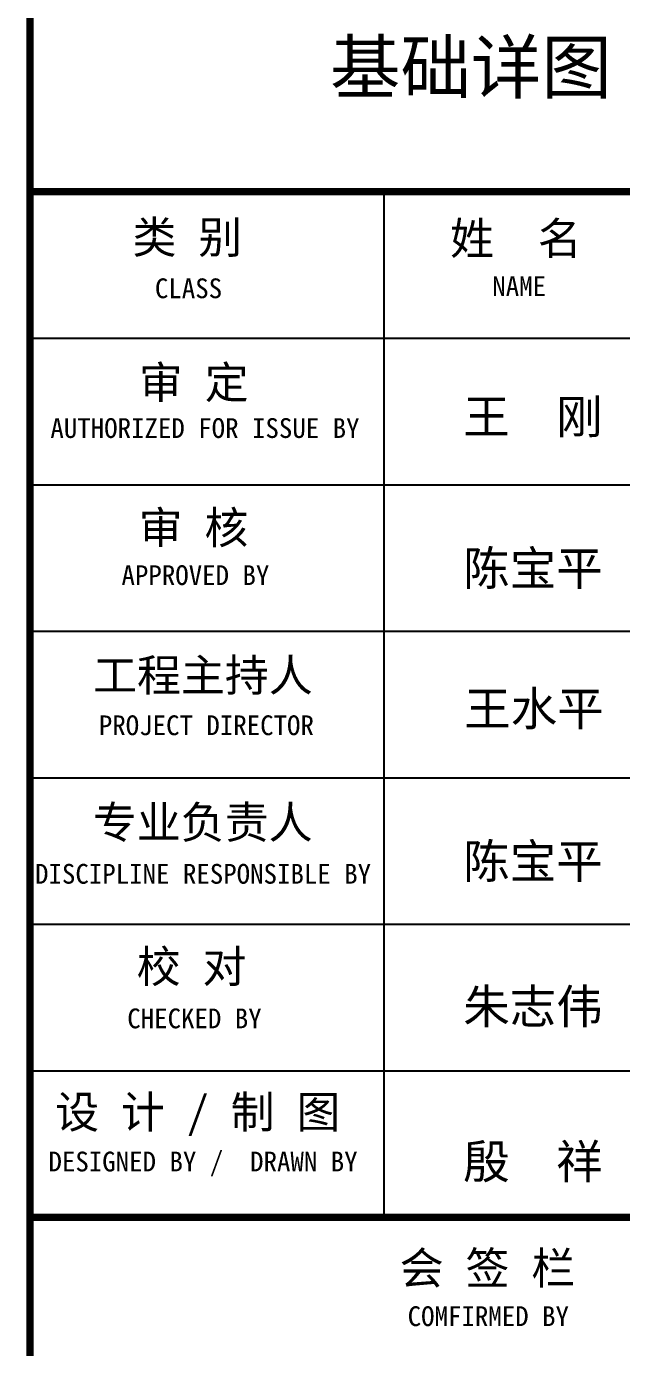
# Model space of a CAD drawing. Extents: x 36360094 to 36697644, y 75306 to 425482.
# Drawn here: x 36465632 to 36472545, y 272788 to 288121 of the extents above; entities that cross this region are included whole.
import ezdxf
from ezdxf.enums import TextEntityAlignment as Align

# ---------------------------------------------------------------- set-up
doc = ezdxf.new("R2010")
doc.units = 0
doc.header["$LTSCALE"] = 1000
doc.header["$MEASUREMENT"] = 0
doc.layers.get('0').update_dxf_attribs({"linetype": 'CONTINUOUS'})
for name, color, linetype in [('PUB_TAB', 7, 'CONTINUOUS'), ('PUB_TEXT', 7, 'CONTINUOUS'), ('PUB_TITLE', 4, 'CONTINUOUS')]:
    doc.layers.add(name, color=color, linetype=linetype)
doc.styles.add('STYLE-黑体', font='simhei.ttf')
doc.styles.add('TQ', font='')
doc.styles.get('TQ').set_extended_font_data('SimSun')

# ---------------------------------------------------------------- blocks, each defined once
blk = doc.blocks.new('tk0')
at = {"layer": 'PUB_TITLE'}
for p, q in [((32854181, -1261723), (32854181, -1249823)), ((32850067, -1251523), (32861287, -1251523)), ((32850067, -1253223), (32861287, -1253223)), ((32850067, -1254923), (32861287, -1254923)), ((32850067, -1256623), (32861287, -1256623)), ((32850067, -1258323), (32861287, -1258323)), ((32850067, -1260023), (32861287, -1260023)), ((32850067, -1261723), (32861287, -1261723))]:
    blk.add_line(p, q, dxfattribs=at)
at = {"layer": 'PUB_TITLE', "lineweight": 40, "const_width": 85}
for points in [[(32850067, -1201267), (32850067, -1281267)], [(32850067, -1249823), (32861287, -1249823)], [(32850067, -1261723), (32861287, -1261723)]]:
    blk.add_lwpolyline(points, dxfattribs=at)
at = {"layer": 'PUB_TEXT', "style": 'TQ'}
for s, p in [('王  刚', (32855098, -1252630)), ('陈宝平', (32855098, -1254390)), ('王水平', (32855110, -1256019)), ('陈宝平', (32855098, -1257790)), ('朱志伟', (32855098, -1259475)), ('殷  祥', (32855098, -1261275))]:
    blk.add_text(s, height=396, dxfattribs=at).set_placement(p)
at = {"layer": 'PUB_TEXT', "attachment_point": 1, "style": 'TQ'}
for s, insert, char_height, width in [('类 别', (32851257, -1250163), 374, 2223.6), ('姓  名', (32854946, -1250177), 374, 2324.97), ('CLASS', (32851517, -1250828), 229.5, 4799.1), ('NAME', (32855436, -1250803), 229.5, 4799.1), ('审 定', (32851331, -1251848), 374, 1610.68), ('AUTHORIZED FOR ISSUE BY', (32850303, -1252450), 229.5, 4799.1), ('审 核', (32851328, -1253533), 374, 2855.71), ('APPROVED BY', (32851129, -1254157), 229.5, 4799.1), ('工程主持人', (32850799, -1255246), 374, 3479.12), ('PROJECT DIRECTOR', (32850866, -1255899), 229.5, 4799.1), ('专业负责人', (32850797, -1256953), 374, 3323.07), ('DISCIPLINE RESPONSIBLE BY', (32850125, -1257623), 229.5, 4799.1), ('校 对', (32851305, -1258626), 374, 4012.28), ('CHECKED BY', (32851196, -1259301), 229.5, 4799.1), ('设 计 / 制 图', (32850359, -1260315), 374, 5153.93), ('DESIGNED BY /  DRAWN BY', (32850281, -1260962), 229.5, 4799.1), ('会 签 栏', (32854360, -1262126), 374, 4447.2), ('COMFIRMED BY', (32854453, -1262757), 229.5, 4799.1)]:
    blk.add_mtext(s, dxfattribs=dict(at, insert=insert, char_height=char_height, width=width))

msp = doc.modelspace()

# ---------------------------------------------------------------- block references
msp.add_blockref('tk0', (3615607.4, 1536024.4))

# ---------------------------------------------------------------- texts
at = {"layer": 'PUB_TAB', "lineweight": -3, "style": 'STYLE-黑体', "width": 1.000119}
msp.add_text('基础详图 ', height=600, dxfattribs=at).set_placement((36470999.4, 287349.1), align=Align.CENTER)

doc.saveas('drawing.dxf')
